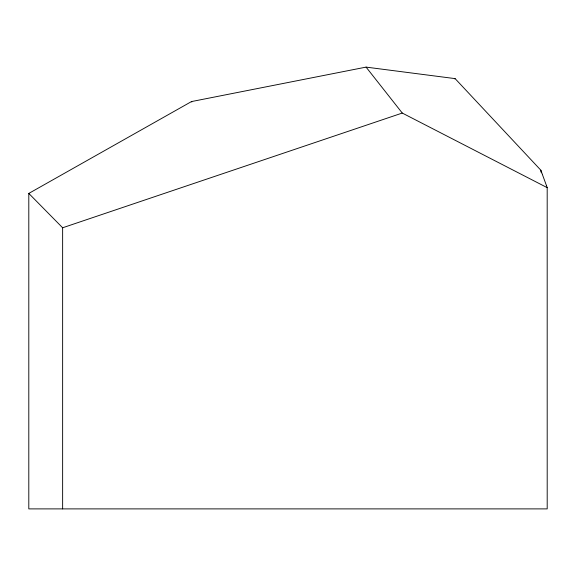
<?xml version="1.0" encoding="UTF-8"?>
<svg xmlns="http://www.w3.org/2000/svg" width="576" height="576" viewBox="0 0 576 576"><rect width="100%" height="100%" fill="white"/><g stroke="black" fill="none" stroke-linecap="round" stroke-linejoin="round"><path stroke-width="0.86" d="M546.538 185.796L547.186 187.618L547.2 508.889L28.8 508.889L28.8 193.421L191.506 101.563L366.077 67.111L455.105 78.617L540.9 170.266L541.8 172.872M454.579 78.883L455.105 78.617M547.2 187.661L402.271 113.054L62.633 227.772L28.8 193.421M402.271 113.054L366.077 67.111M191.534 101.563L191.822 101.995M541.901 173.138L542.297 174.204M546.415 185.465L542.448 174.629M540.9 170.266L540.9 172.066M62.633 227.772L62.633 508.889"/></g></svg>
